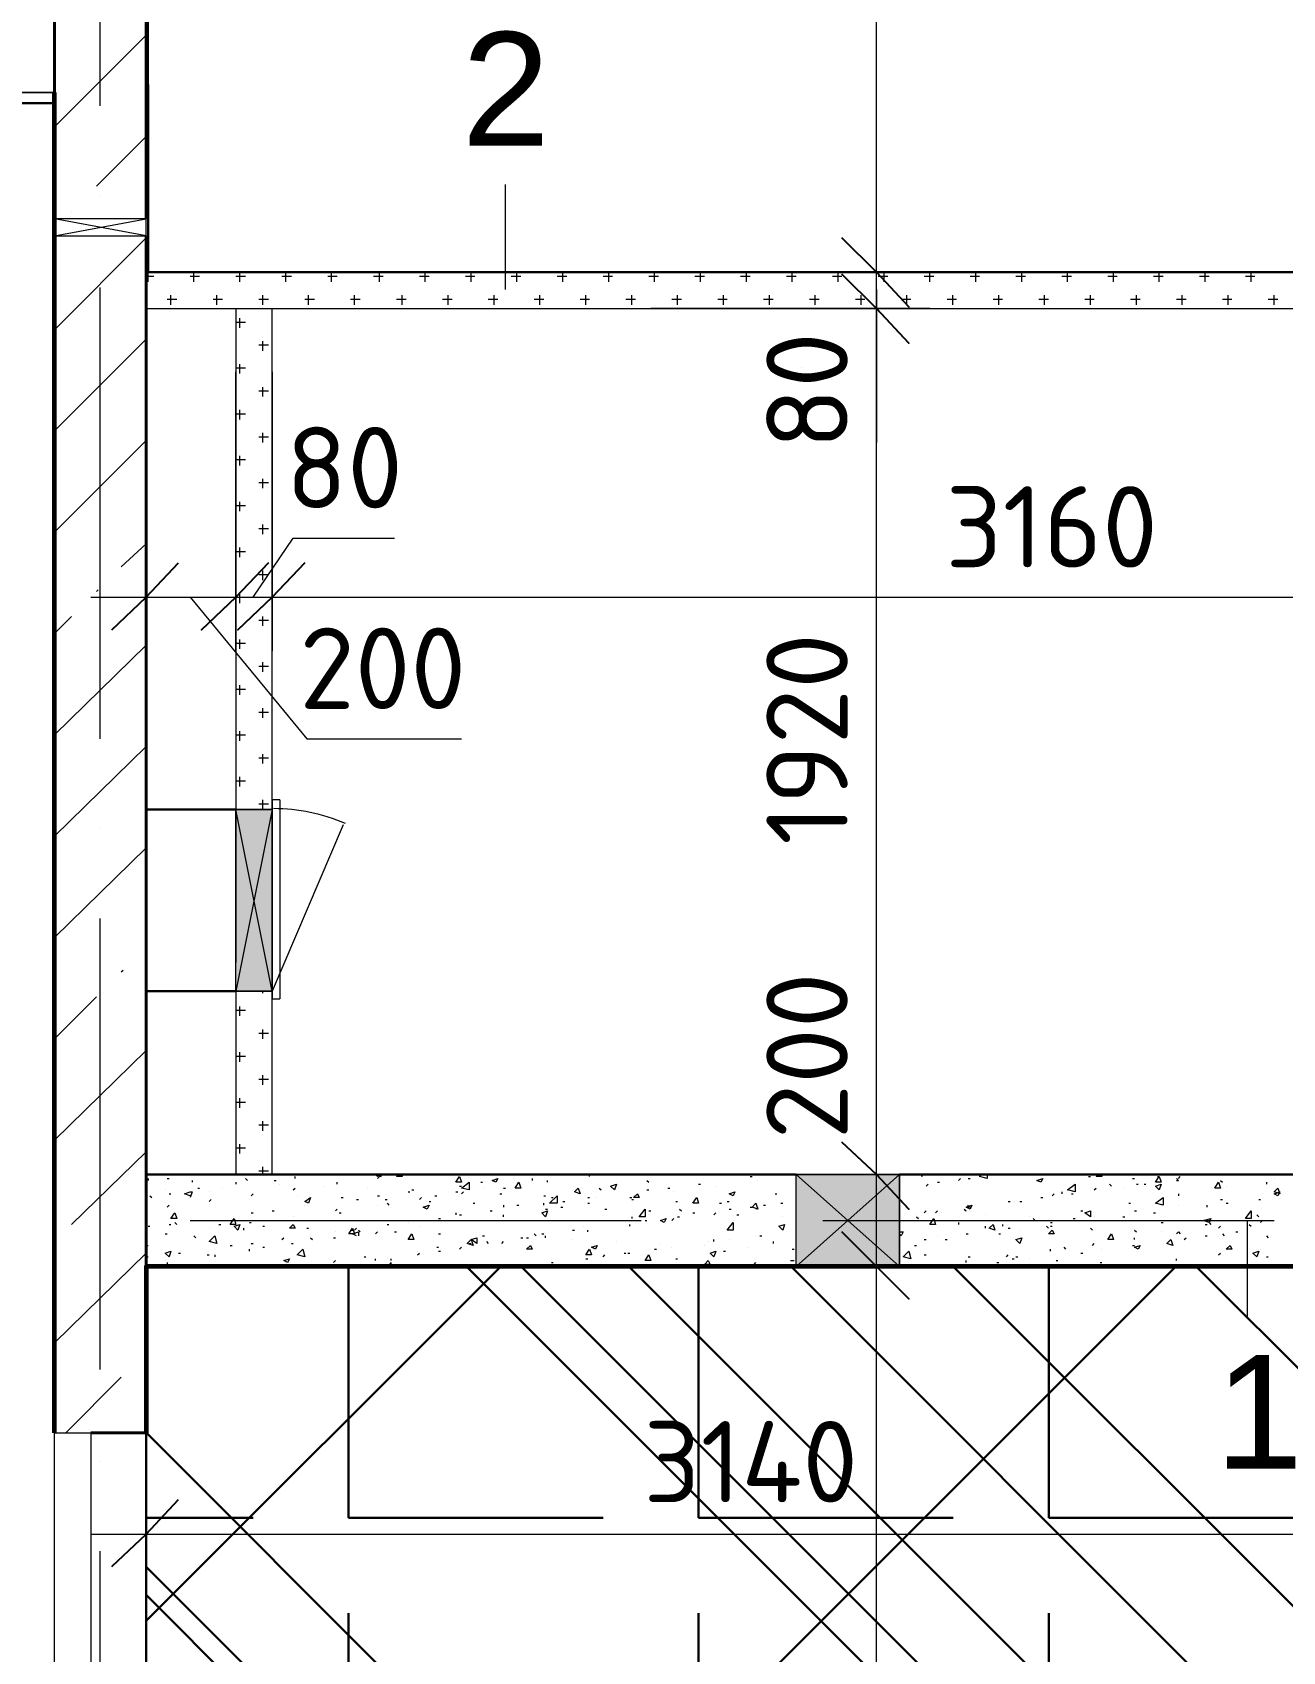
# Model space of a CAD drawing. Header units: millimetres. Extents: x -84737 to 172119, y -43083 to 59399.
# Drawn here: x 10155 to 12924, y 46224 to 49810 of the extents above; entities that cross this region are included whole.
import ezdxf

# ---------------------------------------------------------------- set-up
doc = ezdxf.new("R2010")
doc.units = ezdxf.units.MM
for name, color, linetype, lineweight in [('1) плита мон_дем', 160, 'Continuous', 30), ('11) Плинтус ПЛ-2', 70, 'Continuous', 30), ('17) Краска СТ-3.1 стена', 6, 'Continuous', 60), ('19) Краска ПТ-5 потолок', 161, 'Continuous', 30), ('20) Шпакл. баз. фин Стена', 40, 'Continuous', 60), ('22) Шпакл. баз. фин. Потолок', 102, 'Continuous', 30), ('3) Плинутс ПЛ-1', 6, 'Continuous', 30), ('9) Плитка КР-2 600х600', 110, 'Continuous', 30)]:
    doc.layers.add(name, color=color, linetype=linetype, lineweight=lineweight)
for name, color, linetype in [('PDF _Двери', 7, 'Continuous'), ('PDF _Лестницы', 7, 'Continuous'), ('PDF _Марки', 7, 'Continuous'), ('PDF _Обозначения', 7, 'Continuous'), ('PDF _Окна', 7, 'Continuous'), ('PDF _Оси', 7, 'Continuous'), ('PDF _Перекрытия', 7, 'Continuous'), ('PDF _Размеры-100', 7, 'Continuous'), ('PDF _Стены', 7, 'Continuous'), ('PDF _Текст', 7, 'Continuous'), ('PDF _Элементы узлов', 7, 'Continuous')]:
    doc.layers.add(name, color=color, linetype=linetype)
doc.styles.add('PDF GOSTCommon', font='arial.ttf')
doc.styles.add('PDF ISOCPEUR', font='isocpeur.ttf')

msp = doc.modelspace()

# ---------------------------------------------------------------- hatches: boundary and pattern name
at = {"layer": '1) плита мон_дем'}
h = msp.add_hatch(dxfattribs=at)
h.set_pattern_fill('ANSI35', color=256, scale=111)
h.paths.add_polyline_path([(8599.5, 49653.2), (10203.9, 49653.2), (10203.9, 52969.9), (8599.5, 52969.9)])
at = {"layer": '19) Краска ПТ-5 потолок'}
h = msp.add_hatch(dxfattribs=at)
h.set_pattern_fill('ANSI34', color=256, scale=80, angle=90)
h.paths.add_polyline_path([(22027.2, 47077.3), (10407.1, 47077.3), (10407.1, 45159.6), (12786.1, 45159.6), (12786.1, 44579.7), (22027.2, 44579.7)])
h.paths.add_polyline_path([(26785.3, 47077.3), (24503.6, 47077.3), (22027.2, 47077.3), (22027.2, 43580.7), (26785.3, 43580.7)])
h.paths.add_polyline_path([(34714, 47077.3), (26785.3, 47077.3), (26785.3, 44579.7), (34714, 44579.7)])
h.paths.add_polyline_path([(30256.5, 49778.1), (24503.6, 49778.1), (24503.6, 47077.3), (30256.5, 47077.3)])
h.paths.add_polyline_path([(44556.2, 47077.3), (39984.4, 47077.3), (34904.5, 47077.3), (34904.5, 44579.7), (44556.2, 44579.7)])
h.paths.add_polyline_path([(44556.2, 49096.5), (41457.5, 49096.5), (41457.5, 49778.1), (39984.4, 49778.1), (39984.4, 47077.3), (44556.2, 47077.3)])
at = {"layer": '22) Шпакл. баз. фин. Потолок'}
h = msp.add_hatch(dxfattribs=at)
h.set_pattern_fill('ANSI37', color=256, scale=333)
h.paths.add_polyline_path([(22027.2, 47077.3), (10407.1, 47077.3), (10407.1, 45159.6), (12786.1, 45159.6), (12786.1, 44579.7), (22027.2, 44579.7)])
h.paths.add_polyline_path([(26785.3, 47077.3), (24503.6, 47077.3), (22027.2, 47077.3), (22027.2, 43580.7), (26785.3, 43580.7)])
h.paths.add_polyline_path([(34714, 47077.3), (26785.3, 47077.3), (26785.3, 44579.7), (34714, 44579.7)])
h.paths.add_polyline_path([(30256.5, 49778.1), (24503.6, 49778.1), (24503.6, 47077.3), (30256.5, 47077.3)])
h.paths.add_polyline_path([(44556.2, 47077.3), (39984.4, 47077.3), (34904.5, 47077.3), (34904.5, 44579.7), (44556.2, 44579.7)])
h.paths.add_polyline_path([(44556.2, 49096.5), (41457.5, 49096.5), (41457.5, 49778.1), (39984.4, 49778.1), (39984.4, 47077.3), (44556.2, 47077.3)])
at = {"layer": '9) Плитка КР-2 600х600'}
h = msp.add_hatch(dxfattribs=at)
h.set_pattern_fill('ANGLE', color=256, scale=111)
h.set_pattern_definition([(0, (0, 0), (0, 775.335), [563.88, -211.455]), (90, (0, 0), (-775.335, 5e-14), [563.88, -211.455])])
h.paths.add_polyline_path([(22027.2, 47077.3), (10407.1, 47077.3), (10407.1, 45159.6), (12786.1, 45159.6), (12786.1, 44579.7), (22027.2, 44579.7)])
h.paths.add_polyline_path([(26785.3, 47077.3), (24503.6, 47077.3), (22027.2, 47077.3), (22027.2, 43580.7), (26785.3, 43580.7)])
h.paths.add_polyline_path([(34714, 47077.3), (26785.3, 47077.3), (26785.3, 44579.7), (34714, 44579.7)])
h.paths.add_polyline_path([(30256.5, 49778.1), (24503.6, 49778.1), (24503.6, 47077.3), (30256.5, 47077.3)])
h.paths.add_polyline_path([(44556.2, 47077.3), (39984.4, 47077.3), (34904.5, 47077.3), (34904.5, 44579.7), (44556.2, 44579.7)])
h.paths.add_polyline_path([(44556.2, 49096.5), (41457.5, 49096.5), (41457.5, 49778.1), (39984.4, 49778.1), (39984.4, 47077.3), (44556.2, 47077.3)])

# ---------------------------------------------------------------- linework, layer by layer
at = {"layer": '1) плита мон_дем'}
msp.add_lwpolyline([(8599.5, 49653.2), (10203.9, 49653.2), (10203.9, 52969.9), (8599.5, 52969.9)], close=True, dxfattribs=at)
at = {"layer": '11) Плинтус ПЛ-2'}
msp.add_lwpolyline([(13844.4, 49278.5), (10411.3, 49278.5), (10407.1, 54273.7), (10606, 54273.7), (10606, 54578.5)], dxfattribs=at)
at = {"layer": '17) Краска СТ-3.1 стена'}
for points in [[(10203.9, 46709), (10203.9, 49676.5)], [(14454, 47077.3), (10407.1, 47077.3), (10407.1, 46709)]]:
    msp.add_lwpolyline(points, dxfattribs=at)
at = {"layer": '20) Шпакл. баз. фин Стена'}
for points in [[(10203.9, 46709), (10203.9, 49676.5)], [(14454, 47077.3), (10407.1, 47077.3), (10407.1, 46709)]]:
    msp.add_lwpolyline(points, dxfattribs=at)
at = {"layer": '3) Плинутс ПЛ-1'}
for points in [[(10203.9, 46709), (10203.9, 49676.5)], [(14454, 47077.3), (10407.1, 47077.3), (10407.1, 46709)]]:
    msp.add_lwpolyline(points, dxfattribs=at)
at = {"layer": '9) Плитка КР-2 600х600'}
msp.add_lwpolyline([(10407.1, 45159.6), (10407.1, 47077.3), (22027.2, 47077.3), (22027.2, 44579.7), (12786.1, 44579.7)], dxfattribs=at)
at = {"layer": 'PDF _Двери', "lineweight": 18}
msp.add_lwpolyline([(10284.3, 46709), (10284.3, 45257), (10203.9, 45257), (10203.9, 46709)], close=True, dxfattribs=at)
at = {"layer": 'PDF _Лестницы', "lineweight": 9}
msp.add_lwpolyline([(10203.9, 49676.5), (8603.7, 49676.5)], close=True, dxfattribs=at)
at = {"layer": 'PDF _Марки', "lineweight": 9}
for points in [[(11202.9, 49240.4), (11202.9, 49473.3)], [(12845.4, 47178.9), (12845.4, 46967.2)]]:
    msp.add_lwpolyline(points, dxfattribs=at)
at = {"layer": 'PDF _Обозначения', "lineweight": 9}
msp.add_lwpolyline([(11859.1, 49066.9), (11859.1, 49066.9)], dxfattribs=at)
at = {"layer": 'PDF _Окна', "color": 8, "true_color": 0x808080, "transparency": 33554559}
for points in [[(10686.5, 47686.9), (10686.5, 48089), (10606, 47686.9)], [(10686.5, 48089), (10606, 47686.9), (10606, 48089)], [(11846.4, 47077.3), (12075, 47077.3), (11846.4, 47280.5)], [(12075, 47077.3), (11846.4, 47280.5), (12075, 47280.5)]]:
    msp.add_solid(points, dxfattribs=at)
at = {"layer": 'PDF _Оси', "lineweight": 9}
for points in [[(10305.5, 49646.8), (10305.5, 50645.9)], [(10305.5, 49447.9), (10305.5, 49447.9)], [(10305.5, 48245.6), (10305.5, 49244.7)], [(10305.5, 48046.7), (10305.5, 48046.7)], [(10305.5, 46848.7), (10305.5, 47847.7)], [(10305.5, 47178.9), (10305.5, 47178.9)], [(10504.4, 47178.9), (11503.5, 47178.9)], [(11706.7, 47178.9), (11706.7, 47178.9)], [(11905.6, 47178.9), (12904.7, 47178.9)], [(10305.5, 46645.5), (10305.5, 46645.5)], [(10305.5, 45447.5), (10305.5, 46446.5)]]:
    msp.add_lwpolyline(points, dxfattribs=at)
at = {"layer": 'PDF _Перекрытия', "lineweight": 30}
for points in [[(10407.1, 48089), (10606, 48089)], [(10606, 47686.9), (10407.1, 47686.9)]]:
    msp.add_lwpolyline(points, dxfattribs=at)
at = {"layer": 'PDF _Размеры-100', "lineweight": 9}
for points in [[(12024.2, 33958.6), (12024.2, 37480.6), (12024.2, 38928.4), (12024.2, 39178.2), (12024.2, 39377.1), (12024.2, 44380.7), (12024.2, 44579.7), (12024.2, 47077.3), (12024.2, 47280.5), (12024.2, 49198.1), (12024.2, 49278.5), (11524.6, 49278.5), (12142.7, 49278.5), (11524.6, 49278.5), (12024.2, 49278.5), (12024.2, 54697)], [(12024.2, 49240.4), (12024.2, 49126.1), (12024.2, 48901.8)], [(10284.3, 48558.9), (10606, 48558.9), (10686.5, 48558.9), (10686.5, 49058.4), (10686.5, 48440.4), (10686.5, 49058.4), (10686.5, 48558.9), (13967.2, 48558.9)], [(10407.1, 48440.4), (10407.1, 49058.4), (10407.1, 48558.9)], [(10644.1, 48558.9), (10733, 48690.1), (10957.4, 48690.1)], [(10504.4, 48558.9), (10762.7, 48245.6), (11105.6, 48245.6)], [(12024.2, 47178.9), (12024.2, 47373.6), (12024.2, 47716.5)], [(10284.3, 46484.6), (13543.9, 46484.6), (14043.4, 46484.6), (14454, 46484.6), (15554.6, 46484.6), (15956.8, 46484.6), (16456.3, 46484.6), (18344.3, 46484.6), (19296.8, 46484.6), (19906.4, 46484.6), (20854.6, 46484.6), (21184.8, 46484.6), (22086.4, 46484.6), (23136.3, 46484.6), (23136.3, 46988.4), (23136.3, 46366.1), (23136.3, 46988.4), (23136.3, 46484.6), (24427.4, 46484.6)], [(10407.1, 46366.1), (10407.1, 46988.4), (10407.1, 46484.6)]]:
    msp.add_lwpolyline(points, dxfattribs=at)
at = {"layer": 'PDF _Размеры-100', "lineweight": 25}
for points in [[(11948, 49354.7), (12024.2, 49278.5), (12096.1, 49202.3), (12024.2, 49278.5)], [(11948, 49274.3), (12024.2, 49198.1), (12096.1, 49121.9), (12024.2, 49198.1)], [(10678, 48635.1), (10606, 48558.9), (10529.8, 48486.9), (10606, 48558.9)], [(10758.4, 48635.1), (10686.5, 48558.9), (10610.3, 48486.9), (10686.5, 48558.9)], [(11948, 47352.4), (12024.2, 47280.5), (12096.1, 47204.3), (12024.2, 47280.5)], [(11948, 47153.5), (12024.2, 47077.3), (12096.1, 47005.3), (12024.2, 47077.3)]]:
    msp.add_lwpolyline(points, close=True, dxfattribs=at)
at = {"layer": 'PDF _Размеры-100', "lineweight": 9}
for points in [[(12024.2, 49198.1), (11524.6, 49198.1), (12142.7, 49198.1), (11524.6, 49198.1)], [(10606, 48558.9), (10606, 49058.4), (10606, 48440.4), (10606, 49058.4)], [(12024.2, 47280.5), (11524.6, 47280.5), (12142.7, 47280.5), (11524.6, 47280.5)], [(12024.2, 47077.3), (11524.6, 47077.3), (12142.7, 47077.3), (11524.6, 47077.3)]]:
    msp.add_lwpolyline(points, close=True, dxfattribs=at)
at = {"layer": 'PDF _Размеры-100', "lineweight": 25}
for points in [[(10330.9, 48486.9), (10407.1, 48558.9), (10479, 48635.1)], [(10330.9, 46412.7), (10407.1, 46484.6), (10479, 46560.8)]]:
    msp.add_lwpolyline(points, dxfattribs=at)
at = {"layer": 'PDF _Стены', "lineweight": 40}
for points in [[(10407.1, 49397.1), (10407.1, 54828.2), (6554.9, 54828.2), (6554.9, 49295.5), (6804.6, 49295.5), (6804.6, 54578.5), (10203.9, 54578.5), (10203.9, 52453.4)], [(10203.9, 52377.2), (10203.9, 49397.1)], [(10203.9, 49359), (10203.9, 46709)], [(10284.3, 46709), (10407.1, 46709), (10407.1, 49359)]]:
    msp.add_lwpolyline(points, dxfattribs=at)
at = {"layer": 'PDF _Стены', "lineweight": 9}
for points in [[(10203.9, 49600.3), (10407.1, 49803.5)], [(10297, 49469), (10407.1, 49579.1)], [(10242, 49414), (10242, 49414)], [(10203.9, 49151.5), (10407.1, 49354.7)], [(10407.1, 49270.1), (10424, 49270.1)], [(10411.3, 49257.4), (10411.3, 49278.5)], [(10504.4, 49270.1), (10525.6, 49270.1)], [(10512.9, 49257.4), (10512.9, 49278.5)], [(10606, 49270.1), (10627.2, 49270.1)], [(10614.5, 49257.4), (10614.5, 49278.5)], [(10707.6, 49270.1), (10728.8, 49270.1)], [(10716.1, 49257.4), (10716.1, 49278.5)], [(10809.2, 49270.1), (10830.4, 49270.1)], [(10817.7, 49257.4), (10817.7, 49278.5)], [(10910.8, 49270.1), (10932, 49270.1)], [(10923.5, 49257.4), (10923.5, 49278.5)], [(11012.4, 49270.1), (11033.6, 49270.1)], [(11025.1, 49257.4), (11025.1, 49278.5)], [(11114, 49270.1), (11135.2, 49270.1)], [(11126.7, 49257.4), (11126.7, 49278.5)], [(11215.6, 49270.1), (11236.8, 49270.1)], [(11228.3, 49257.4), (11228.3, 49278.5)], [(11317.2, 49270.1), (11338.4, 49270.1)], [(11329.9, 49257.4), (11329.9, 49278.5)], [(11418.8, 49270.1), (11440, 49270.1)], [(11431.5, 49257.4), (11431.5, 49278.5)], [(11520.4, 49270.1), (11541.6, 49270.1)], [(11533.1, 49257.4), (11533.1, 49278.5)], [(11622, 49270.1), (11643.2, 49270.1)], [(11634.7, 49257.4), (11634.7, 49278.5)], [(11723.6, 49270.1), (11744.8, 49270.1)], [(11736.3, 49257.4), (11736.3, 49278.5)], [(11825.2, 49270.1), (11846.4, 49270.1)], [(11837.9, 49257.4), (11837.9, 49278.5)], [(11926.8, 49270.1), (11948, 49270.1)], [(11939.5, 49257.4), (11939.5, 49278.5)], [(12028.4, 49270.1), (12049.6, 49270.1)], [(12041.1, 49257.4), (12041.1, 49278.5)], [(12130, 49270.1), (12151.2, 49270.1)], [(12142.7, 49257.4), (12142.7, 49278.5)], [(12231.6, 49270.1), (12252.7, 49270.1)], [(12244.3, 49257.4), (12244.3, 49278.5)], [(12333.2, 49270.1), (12354.3, 49270.1)], [(12345.9, 49257.4), (12345.9, 49278.5)], [(12434.8, 49270.1), (12455.9, 49270.1)], [(12447.5, 49257.4), (12447.5, 49278.5)], [(12536.4, 49270.1), (12557.5, 49270.1)], [(12549.1, 49257.4), (12549.1, 49278.5)], [(12638, 49270.1), (12659.1, 49270.1)], [(12650.7, 49257.4), (12650.7, 49278.5)], [(12739.6, 49270.1), (12760.7, 49270.1)], [(12752.3, 49257.4), (12752.3, 49278.5)], [(12841.2, 49270.1), (12862.3, 49270.1)], [(12853.9, 49257.4), (12853.9, 49278.5)], [(10453.6, 49219.3), (10474.8, 49219.3)], [(10462.1, 49206.6), (10462.1, 49227.7)], [(10555.2, 49219.3), (10576.4, 49219.3)], [(10563.7, 49206.6), (10563.7, 49227.7)], [(10656.8, 49219.3), (10678, 49219.3)], [(10665.3, 49206.6), (10665.3, 49227.7)], [(10758.4, 49219.3), (10779.6, 49219.3)], [(10766.9, 49206.6), (10766.9, 49227.7)], [(10860, 49219.3), (10881.2, 49219.3)], [(10868.5, 49206.6), (10868.5, 49227.7)], [(10961.6, 49219.3), (10982.8, 49219.3)], [(10974.3, 49206.6), (10974.3, 49227.7)], [(11063.2, 49219.3), (11084.4, 49219.3)], [(11075.9, 49206.6), (11075.9, 49227.7)], [(11164.8, 49219.3), (11186, 49219.3)], [(11177.5, 49206.6), (11177.5, 49227.7)], [(11266.4, 49219.3), (11287.6, 49219.3)], [(11279.1, 49206.6), (11279.1, 49227.7)], [(11368, 49219.3), (11389.2, 49219.3)], [(11380.7, 49206.6), (11380.7, 49227.7)], [(11469.6, 49219.3), (11490.8, 49219.3)], [(11482.3, 49206.6), (11482.3, 49227.7)], [(11571.2, 49219.3), (11592.4, 49219.3)], [(11583.9, 49206.6), (11583.9, 49227.7)], [(11672.8, 49219.3), (11694, 49219.3)], [(11685.5, 49206.6), (11685.5, 49227.7)], [(11774.4, 49219.3), (11795.6, 49219.3)], [(11787.1, 49206.6), (11787.1, 49227.7)], [(11876, 49219.3), (11897.2, 49219.3)], [(11888.7, 49206.6), (11888.7, 49227.7)], [(11977.6, 49219.3), (11998.8, 49219.3)], [(11990.3, 49206.6), (11990.3, 49227.7)], [(12079.2, 49219.3), (12100.4, 49219.3)], [(12091.9, 49206.6), (12091.9, 49227.7)], [(12180.8, 49219.3), (12201.9, 49219.3)], [(12193.5, 49206.6), (12193.5, 49227.7)], [(12282.4, 49219.3), (12303.5, 49219.3)], [(12295.1, 49206.6), (12295.1, 49227.7)], [(12384, 49219.3), (12405.1, 49219.3)], [(12396.7, 49206.6), (12396.7, 49227.7)], [(12485.6, 49219.3), (12506.7, 49219.3)], [(12498.3, 49206.6), (12498.3, 49227.7)], [(12587.2, 49219.3), (12608.3, 49219.3)], [(12599.9, 49206.6), (12599.9, 49227.7)], [(12688.8, 49219.3), (12709.9, 49219.3)], [(12701.5, 49206.6), (12701.5, 49227.7)], [(12790.4, 49219.3), (12811.5, 49219.3)], [(12803.1, 49206.6), (12803.1, 49227.7)], [(12892, 49219.3), (12913.1, 49219.3)], [(12904.7, 49206.6), (12904.7, 49227.7)], [(10606, 49168.5), (10627.2, 49168.5)], [(10614.5, 49155.8), (10614.5, 49176.9)], [(10203.9, 48927.2), (10407.1, 49130.4)], [(10665.3, 49105), (10665.3, 49126.1)], [(10656.8, 49117.7), (10678, 49117.7)], [(10606, 49066.9), (10627.2, 49066.9)], [(10614.5, 49054.2), (10614.5, 49075.3)], [(10656.8, 49016.1), (10678, 49016.1)], [(10665.3, 49003.4), (10665.3, 49024.5)], [(10606, 48965.3), (10627.2, 48965.3)], [(10614.5, 48952.6), (10614.5, 48973.7)], [(10656.8, 48914.5), (10678, 48914.5)], [(10665.3, 48901.8), (10665.3, 48923)], [(10203.9, 48702.8), (10407.1, 48906)], [(10614.5, 48851), (10614.5, 48872.2)], [(10606, 48863.7), (10627.2, 48863.7)], [(10656.8, 48812.9), (10678, 48812.9)], [(10665.3, 48800.2), (10665.3, 48821.4)], [(10614.5, 48749.4), (10614.5, 48770.6)], [(10606, 48762.1), (10627.2, 48762.1)], [(10656.8, 48711.3), (10678, 48711.3)], [(10665.3, 48698.6), (10665.3, 48719.8)], [(10352, 48626.6), (10407.1, 48677.4)], [(10606, 48660.5), (10627.2, 48660.5)], [(10614.5, 48647.8), (10614.5, 48669)], [(10656.8, 48609.7), (10678, 48609.7)], [(10665.3, 48597), (10665.3, 48618.2)], [(10297, 48571.6), (10301.2, 48575.8)], [(10606, 48558.9), (10627.2, 48558.9)], [(10614.5, 48546.2), (10614.5, 48567.4)], [(10203.9, 48478.5), (10242, 48516.6)], [(10665.3, 48495.4), (10665.3, 48516.6)], [(10656.8, 48508.1), (10678, 48508.1)], [(10203.9, 48254.1), (10407.1, 48453.1)], [(10606, 48457.3), (10627.2, 48457.3)], [(10614.5, 48444.6), (10614.5, 48465.8)], [(10656.8, 48406.5), (10678, 48406.5)], [(10665.3, 48393.8), (10665.3, 48415)], [(10606, 48355.7), (10627.2, 48355.7)], [(10614.5, 48343), (10614.5, 48364.2)], [(10656.8, 48304.9), (10678, 48304.9)], [(10665.3, 48292.2), (10665.3, 48313.4)], [(10614.5, 48241.4), (10614.5, 48262.6)], [(10203.9, 48029.7), (10407.1, 48228.7)], [(10606, 48254.1), (10627.2, 48254.1)], [(10656.8, 48203.3), (10678, 48203.3)], [(10665.3, 48190.6), (10665.3, 48211.8)], [(10614.5, 48139.8), (10614.5, 48161)], [(10606, 48152.5), (10627.2, 48152.5)], [(10656.8, 48101.7), (10678, 48101.7)], [(10665.3, 48089), (10665.3, 48110.2)], [(10203.9, 47805.4), (10407.1, 48004.3)], [(10352, 47729.2), (10356.3, 47733.4)], [(10203.9, 47581), (10297, 47674.2)], [(10614.5, 47631.8), (10614.5, 47653)], [(10665.3, 47682.6), (10665.3, 47686.9)], [(10606, 47644.5), (10627.2, 47644.5)], [(10656.8, 47593.7), (10678, 47593.7)], [(10665.3, 47581), (10665.3, 47602.2)], [(10203.9, 47356.7), (10407.1, 47555.6)], [(10614.5, 47530.2), (10614.5, 47551.4)], [(10606, 47542.9), (10627.2, 47542.9)], [(10656.8, 47492.1), (10678, 47492.1)], [(10665.3, 47479.4), (10665.3, 47500.6)], [(10606, 47441.3), (10627.2, 47441.3)], [(10614.5, 47428.6), (10614.5, 47449.8)], [(10656.8, 47390.5), (10678, 47390.5)], [(10665.3, 47377.8), (10665.3, 47399)], [(10242, 47170.4), (10407.1, 47331.3)], [(10606, 47339.7), (10627.2, 47339.7)], [(10614.5, 47327), (10614.5, 47348.2)], [(10665.3, 47280.5), (10665.3, 47297.4)], [(10411.3, 47272), (10411.3, 47267.8)], [(10453.6, 47272), (10457.9, 47272)], [(10508.7, 47267.8), (10508.7, 47263.5)], [(10606, 47263.5), (10606, 47259.3)], [(10627.2, 47272), (10631.4, 47267.8)], [(10656.8, 47288.9), (10678, 47288.9)], [(10690.7, 47267.8), (10694.9, 47267.8)], [(10703.4, 47259.3), (10703.4, 47259.3)], [(10737.3, 47272), (10737.3, 47276.2)], [(10830.4, 47259.3), (10830.4, 47263.5)], [(10919.3, 47280.5), (10919.3, 47276.2), (10915.1, 47280.5), (10927.8, 47276.2), (10927.8, 47280.5)], [(10919.3, 47272), (10923.5, 47276.2)], [(10974.3, 47280.5), (10974.3, 47276.2), (10961.6, 47276.2), (10965.9, 47280.5)], [(11147.9, 47263.5), (11152.1, 47263.5)], [(11219.8, 47272), (11219.8, 47272)], [(11262.2, 47272), (11262.2, 47267.8)], [(11296, 47263.5), (11296, 47267.8)], [(11389.2, 47276.2), (11389.2, 47280.5)], [(11516.2, 47267.8), (11520.4, 47263.5)], [(11630.5, 47259.3), (11634.7, 47259.3)], [(11744.8, 47276.2), (11749, 47276.2)], [(11761.7, 47267.8), (11761.7, 47267.8)], [(12121.5, 47280.5), (12125.8, 47276.2), (12125.8, 47280.5)], [(12134.2, 47255.1), (12138.5, 47259.3)], [(12159.6, 47263.5), (12163.8, 47263.5)], [(12206.2, 47267.8), (12210.4, 47272)], [(12227.3, 47272), (12231.6, 47272)], [(12269.7, 47280.5), (12269.7, 47272), (12252.7, 47276.2), (12257, 47280.5)], [(12494, 47276.2), (12498.3, 47276.2)], [(12523.7, 47280.5), (12523.7, 47276.2), (12511, 47276.2), (12515.2, 47280.5)], [(12540.6, 47259.3), (12544.8, 47255.1)], [(12591.4, 47272), (12595.6, 47272)], [(12599.9, 47259.3), (12604.1, 47259.3)], [(12616.8, 47259.3), (12621, 47259.3)], [(12646.4, 47276.2), (12650.7, 47276.2)], [(12688.8, 47267.8), (12693, 47267.8), (12688.8, 47272)], [(12693, 47272), (12697.2, 47276.2)], [(12786.1, 47267.8), (12790.4, 47263.5)], [(12887.7, 47263.5), (12887.7, 47259.3)], [(12904.7, 47272), (12904.7, 47272)], [(10415.5, 47233.9), (10419.8, 47229.7)], [(10449.4, 47246.6), (10449.4, 47246.6)], [(10457.9, 47238.1), (10462.1, 47238.1)], [(10504.4, 47233.9), (10491.7, 47238.1), (10504.4, 47242.4), (10508.7, 47242.4), (10504.4, 47229.7)], [(10521.4, 47250.8), (10525.6, 47250.8)], [(10546.8, 47242.4), (10546.8, 47242.4)], [(10546.8, 47221.2), (10551, 47225.4)], [(10576.4, 47250.8), (10576.4, 47250.8)], [(10639.9, 47233.9), (10644.1, 47238.1)], [(10644.1, 47238.1), (10644.1, 47238.1)], [(10733, 47246.6), (10737.3, 47250.8)], [(10741.5, 47233.9), (10741.5, 47233.9)], [(10800.8, 47255.1), (10800.8, 47255.1)], [(10838.9, 47229.7), (10843.1, 47229.7)], [(10872.7, 47225.4), (10877, 47225.4)], [(10898.1, 47250.8), (10898.1, 47250.8)], [(10919.3, 47233.9), (10923.5, 47233.9)], [(10936.2, 47225.4), (10940.5, 47225.4)], [(10987, 47242.4), (10991.3, 47242.4)], [(10995.5, 47246.6), (10999.7, 47246.6)], [(11012.4, 47225.4), (11016.7, 47229.7)], [(11033.6, 47221.2), (11037.8, 47221.2)], [(11046.3, 47233.9), (11050.5, 47233.9)], [(11092.9, 47242.4), (11097.1, 47242.4)], [(11101.3, 47255.1), (11105.6, 47255.1)], [(11105.6, 47238.1), (11109.8, 47242.4)], [(11156.4, 47250.8), (11156.4, 47250.8)], [(11190.2, 47238.1), (11194.4, 47238.1)], [(11198.7, 47250.8), (11202.9, 47250.8)], [(11287.6, 47233.9), (11291.8, 47233.9)], [(11304.5, 47229.7), (11308.7, 47229.7)], [(11329.9, 47221.2), (11334.1, 47221.2)], [(11384.9, 47229.7), (11389.2, 47229.7)], [(11401.9, 47229.7), (11401.9, 47229.7)], [(11410.3, 47250.8), (11414.6, 47246.6)], [(11478.1, 47229.7), (11482.3, 47229.7)], [(11482.3, 47225.4), (11486.5, 47225.4)], [(11516.2, 47246.6), (11520.4, 47246.6)], [(11562.7, 47250.8), (11567, 47250.8)], [(11575.4, 47242.4), (11575.4, 47242.4)], [(11579.7, 47221.2), (11583.9, 47221.2)], [(11668.6, 47255.1), (11668.6, 47255.1)], [(11694, 47221.2), (11698.2, 47221.2)], [(11799.8, 47238.1), (11804, 47238.1)], [(12316.2, 47221.2), (12320.5, 47221.2)], [(12328.9, 47221.2), (12328.9, 47221.2)], [(12341.6, 47221.2), (12345.9, 47221.2)], [(12388.2, 47229.7), (12392.4, 47229.7)], [(12413.6, 47233.9), (12417.8, 47238.1)], [(12434.8, 47242.4), (12434.8, 47238.1)], [(12455.9, 47238.1), (12460.2, 47238.1)], [(12506.7, 47246.6), (12511, 47250.8)], [(12574.5, 47250.8), (12574.5, 47250.8)], [(12693, 47238.1), (12693, 47233.9)], [(12786.1, 47225.4), (12790.4, 47225.4)], [(12798.8, 47255.1), (12798.8, 47255.1)], [(12870.8, 47225.4), (12875, 47225.4)], [(12879.3, 47238.1), (12879.3, 47238.1)], [(10453.6, 47208.5), (10457.9, 47212.7)], [(10639.9, 47195.8), (10644.1, 47195.8)], [(10686.5, 47200), (10690.7, 47200)], [(10733, 47187.3), (10733, 47187.3)], [(10758.4, 47212.7), (10758.4, 47212.7)], [(10826.2, 47200), (10830.4, 47204.3)], [(10834.6, 47195.8), (10838.9, 47195.8)], [(10919.3, 47212.7), (10919.3, 47212.7)], [(10940.5, 47217), (10944.7, 47212.7)], [(11092.9, 47195.8), (11092.9, 47191.6)], [(11101.3, 47191.6), (11105.6, 47191.6)], [(11131, 47217), (11135.2, 47217)], [(11169.1, 47200), (11173.3, 47200)], [(11198.7, 47212.7), (11198.7, 47208.5)], [(11198.7, 47187.3), (11198.7, 47191.6)], [(11228.3, 47212.7), (11232.5, 47212.7)], [(11287.6, 47212.7), (11287.6, 47217)], [(11291.8, 47204.3), (11296, 47204.3)], [(11325.7, 47208.5), (11329.9, 47208.5)], [(11384.9, 47217), (11389.2, 47217)], [(11423, 47204.3), (11427.3, 47204.3)], [(11482.3, 47187.3), (11482.3, 47183.1)], [(11520.4, 47200), (11524.6, 47200)], [(11583.9, 47187.3), (11588.1, 47187.3)], [(11588.1, 47204.3), (11592.4, 47200)], [(11617.8, 47195.8), (11622, 47195.8)], [(11664.3, 47191.6), (11668.6, 47195.8)], [(11677, 47217), (11681.3, 47217)], [(11698.2, 47204.3), (11702.4, 47204.3)], [(11715.1, 47191.6), (11719.4, 47191.6)], [(11744.8, 47208.5), (11749, 47208.5)], [(11757.5, 47204.3), (11761.7, 47208.5)], [(11774.4, 47212.7), (11778.6, 47212.7)], [(11812.5, 47217), (11816.7, 47217)], [(11816.7, 47187.3), (11816.7, 47187.3)], [(12113.1, 47191.6), (12113.1, 47191.6)], [(12113.1, 47187.3), (12117.3, 47183.1)], [(12130, 47195.8), (12134.2, 47200)], [(12155.4, 47195.8), (12159.6, 47200)], [(12168.1, 47195.8), (12168.1, 47195.8)], [(12218.9, 47204.3), (12223.1, 47200)], [(12231.6, 47208.5), (12227.3, 47208.5), (12227.3, 47212.7)], [(12265.4, 47191.6), (12265.4, 47191.6)], [(12362.8, 47187.3), (12362.8, 47187.3)], [(12477.1, 47200), (12481.3, 47200)], [(12506.7, 47187.3), (12506.7, 47187.3)], [(12570.2, 47187.3), (12574.5, 47187.3)], [(12582.9, 47217), (12587.2, 47217)], [(12595.6, 47200), (12599.9, 47200)], [(12638, 47195.8), (12642.2, 47195.8)], [(12693, 47212.7), (12693, 47212.7)], [(12756.5, 47208.5), (12756.5, 47212.7)], [(12798.8, 47217), (12803.1, 47217)], [(12866.6, 47191.6), (12870.8, 47187.3)], [(10411.3, 47166.2), (10415.5, 47166.2)], [(10457.9, 47170.4), (10462.1, 47170.4)], [(10470.6, 47174.6), (10474.8, 47170.4)], [(10525.6, 47178.9), (10529.8, 47178.9)], [(10546.8, 47161.9), (10546.8, 47161.9)], [(10567.9, 47170.4), (10572.2, 47170.4)], [(10623, 47161.9), (10623, 47157.7)], [(10635.7, 47174.6), (10639.9, 47174.6)], [(10665.3, 47166.2), (10669.5, 47166.2)], [(10728.8, 47178.9), (10728.8, 47178.9)], [(10762.7, 47161.9), (10766.9, 47161.9)], [(10826.2, 47153.5), (10826.2, 47153.5)], [(10860, 47157.7), (10864.3, 47157.7)], [(10872.7, 47145), (10864.3, 47149.2), (10877, 47153.5), (10877, 47145)], [(10868.5, 47157.7), (10872.7, 47161.9)], [(10877, 47157.7), (10881.2, 47153.5)], [(10915.1, 47149.2), (10919.3, 47153.5)], [(10940.5, 47170.4), (10944.7, 47170.4)], [(10957.4, 47153.5), (10961.6, 47153.5)], [(10987, 47174.6), (10987, 47174.6)], [(11012.4, 47166.2), (11012.4, 47166.2)], [(11054.8, 47183.1), (11059, 47183.1)], [(11105.6, 47178.9), (11109.8, 47178.9)], [(11351.1, 47157.7), (11355.3, 47157.7)], [(11376.5, 47166.2), (11376.5, 47166.2)], [(11384.9, 47153.5), (11384.9, 47157.7)], [(11469.6, 47174.6), (11469.6, 47174.6)], [(11478.1, 47166.2), (11478.1, 47170.4)], [(11511.9, 47178.9), (11516.2, 47178.9)], [(11571.2, 47178.9), (11575.4, 47183.1)], [(12075, 47153.5), (12083.4, 47153.5), (12079.2, 47145), (12075, 47149.2)], [(12108.8, 47174.6), (12108.8, 47174.6)], [(12206.2, 47174.6), (12206.2, 47170.4)], [(12265.4, 47166.2), (12265.4, 47161.9)], [(12303.5, 47170.4), (12303.5, 47166.2)], [(12316.2, 47161.9), (12320.5, 47161.9)], [(12341.6, 47157.7), (12341.6, 47157.7)], [(12371.3, 47183.1), (12375.5, 47178.9)], [(12400.9, 47166.2), (12405.1, 47161.9)], [(12409.4, 47174.6), (12413.6, 47174.6)], [(12409.4, 47166.2), (12413.6, 47166.2)], [(12460.2, 47183.1), (12464.4, 47183.1)], [(12498.3, 47161.9), (12502.5, 47157.7)], [(12523.7, 47178.9), (12527.9, 47178.9)], [(12557.5, 47178.9), (12561.8, 47178.9)], [(12595.6, 47157.7), (12599.9, 47153.5)], [(12654.9, 47174.6), (12659.1, 47174.6)], [(12654.9, 47153.5), (12654.9, 47153.5)], [(12688.8, 47149.2), (12693, 47153.5), (12697.2, 47149.2)], [(12752.3, 47170.4), (12756.5, 47170.4)], [(12760.7, 47174.6), (12765, 47170.4)], [(12781.9, 47161.9), (12786.1, 47166.2)], [(12820, 47153.5), (12824.2, 47153.5)], [(12849.6, 47170.4), (12853.9, 47166.2)], [(12875, 47174.6), (12879.3, 47178.9)], [(10407.1, 47123.8), (10411.3, 47123.8)], [(10449.4, 47149.2), (10453.6, 47149.2)], [(10512.9, 47145), (10517.1, 47140.8)], [(10593.3, 47123.8), (10597.6, 47123.8)], [(10635.7, 47111.1), (10635.7, 47115.4)], [(10639.9, 47128.1), (10644.1, 47128.1)], [(10665.3, 47119.6), (10669.5, 47119.6)], [(10707.6, 47136.5), (10711.9, 47140.8)], [(10728.8, 47128.1), (10733, 47128.1)], [(10771.1, 47140.8), (10775.4, 47136.5)], [(10821.9, 47140.8), (10826.2, 47140.8)], [(11050.5, 47119.6), (11054.8, 47119.6)], [(11054.8, 47149.2), (11059, 47149.2)], [(11101.3, 47115.4), (11105.6, 47119.6)], [(11122.5, 47128.1), (11126.7, 47128.1)], [(11152.1, 47145), (11156.4, 47145)], [(11160.6, 47132.3), (11164.8, 47128.1)], [(11194.4, 47128.1), (11198.7, 47132.3)], [(11236.8, 47140.8), (11241, 47140.8)], [(11249.5, 47140.8), (11253.7, 47140.8)], [(11266.4, 47149.2), (11270.6, 47145)], [(11283.3, 47149.2), (11287.6, 47149.2)], [(11291.8, 47140.8), (11291.8, 47145)], [(11351.1, 47136.5), (11351.1, 47136.5)], [(11448.4, 47132.3), (11448.4, 47132.3)], [(11533.1, 47115.4), (11537.3, 47115.4)], [(11545.8, 47128.1), (11545.8, 47128.1)], [(11571.2, 47119.6), (11571.2, 47119.6)], [(11643.2, 47123.8), (11643.2, 47123.8)], [(11651.6, 47132.3), (11651.6, 47132.3)], [(11664.3, 47132.3), (11664.3, 47136.5)], [(11698.2, 47136.5), (11698.2, 47136.5)], [(11740.5, 47119.6), (11740.5, 47119.6)], [(11757.5, 47145), (11757.5, 47145)], [(11765.9, 47145), (11770.2, 47145)], [(11795.6, 47132.3), (11795.6, 47128.1)], [(11837.9, 47115.4), (11842.1, 47115.4)], [(12108.8, 47123.8), (12113.1, 47123.8)], [(12130, 47136.5), (12134.2, 47136.5)], [(12159.6, 47145), (12159.6, 47145)], [(12176.5, 47136.5), (12180.8, 47136.5)], [(12223.1, 47149.2), (12227.3, 47149.2)], [(12295.1, 47149.2), (12299.3, 47149.2)], [(12409.4, 47111.1), (12409.4, 47115.4)], [(12439, 47119.6), (12443.2, 47115.4)], [(12502.5, 47123.8), (12506.7, 47128.1)], [(12523.7, 47115.4), (12523.7, 47115.4)], [(12549.1, 47136.5), (12549.1, 47136.5)], [(12591.4, 47123.8), (12595.6, 47123.8)], [(12595.6, 47136.5), (12595.6, 47140.8)], [(12705.7, 47136.5), (12709.9, 47140.8)], [(12752.3, 47145), (12756.5, 47145)], [(12790.4, 47149.2), (12794.6, 47145)], [(12875, 47115.4), (12875, 47115.4)], [(12887.7, 47145), (12892, 47140.8)], [(10203.9, 46908), (10407.1, 47106.9)], [(10407.1, 47098.4), (10411.3, 47098.4)], [(10436.7, 47081.5), (10436.7, 47077.3)], [(10449.4, 47090), (10449.4, 47090)], [(10453.6, 47085.7), (10453.6, 47081.5)], [(10479, 47106.9), (10483.3, 47106.9)], [(10542.5, 47102.7), (10546.8, 47102.7)], [(10559.5, 47102.7), (10559.5, 47098.4)], [(10775.4, 47081.5), (10779.6, 47081.5)], [(10821.9, 47085.7), (10826.2, 47090)], [(10821.9, 47077.3), (10826.2, 47081.5)], [(10889.7, 47098.4), (10893.9, 47098.4)], [(10915.1, 47090), (10915.1, 47094.2)], [(10944.7, 47077.3), (10948.9, 47085.7), (10948.9, 47077.3)], [(10948.9, 47094.2), (10948.9, 47090)], [(10982.8, 47077.3), (10987, 47081.5), (10987, 47077.3)], [(11008.2, 47111.1), (11008.2, 47111.1)], [(11008.2, 47102.7), (11012.4, 47106.9)], [(11054.8, 47111.1), (11059, 47111.1)], [(11287.6, 47081.5), (11291.8, 47081.5)], [(11304.5, 47085.7), (11308.7, 47085.7)], [(11380.7, 47094.2), (11384.9, 47094.2)], [(11418.8, 47098.4), (11423, 47102.7)], [(11465.4, 47106.9), (11469.6, 47106.9)], [(11473.8, 47106.9), (11478.1, 47106.9)], [(11579.7, 47094.2), (11583.9, 47094.2)], [(11685.5, 47111.1), (11689.7, 47111.1)], [(11753.2, 47081.5), (11757.5, 47085.7)], [(11833.7, 47090), (11837.9, 47090), (11842.1, 47090)], [(12130, 47102.7), (12134.2, 47102.7)], [(12185, 47077.3), (12193.5, 47081.5), (12193.5, 47077.3)], [(12223.1, 47085.7), (12223.1, 47090)], [(12227.3, 47098.4), (12231.6, 47098.4)], [(12227.3, 47081.5), (12231.6, 47081.5)], [(12286.6, 47077.3), (12290.8, 47081.5), (12290.8, 47077.3)], [(12290.8, 47085.7), (12295.1, 47085.7)], [(12312, 47098.4), (12316.2, 47102.7)], [(12324.7, 47094.2), (12328.9, 47094.2)], [(12333.2, 47098.4), (12337.4, 47098.4)], [(12362.8, 47094.2), (12362.8, 47094.2)], [(12422.1, 47090), (12426.3, 47090)], [(12477.1, 47106.9), (12481.3, 47106.9)], [(12519.4, 47085.7), (12523.7, 47085.7)], [(12616.8, 47081.5), (12621, 47081.5)], [(12688.8, 47090), (12688.8, 47094.2)], [(12714.2, 47081.5), (12718.4, 47077.3)], [(12773.4, 47081.5), (12777.7, 47081.5)], [(12781.9, 47102.7), (12786.1, 47106.9)], [(12858.1, 47081.5), (12862.3, 47081.5)], [(12887.7, 47098.4), (12892, 47098.4)], [(10229.3, 46709), (10352, 46831.8)]]:
    msp.add_lwpolyline(points, dxfattribs=at)
at = {"layer": 'PDF _Стены', "lineweight": 18}
for points in [[(13844.4, 49278.5), (10407.1, 49278.5)], [(10407.1, 49198.1), (13844.4, 49198.1)], [(10606, 49198.1), (10606, 48089)], [(10686.5, 48089), (10686.5, 49198.1)], [(10606, 47686.9), (10606, 47280.5)], [(10686.5, 47280.5), (10686.5, 47686.9)]]:
    msp.add_lwpolyline(points, dxfattribs=at)
at = {"layer": 'PDF _Стены', "lineweight": 30}
for points in [[(11846.4, 47280.5), (10407.1, 47280.5)], [(12075, 47077.3), (13543.9, 47077.3), (13543.9, 47280.5), (12075, 47280.5)], [(10407.1, 47077.3), (11846.4, 47077.3)]]:
    msp.add_lwpolyline(points, dxfattribs=at)
at = {"layer": 'PDF _Стены', "lineweight": 9}
for points in [[(11101.3, 47276.2), (11105.6, 47263.5), (11092.9, 47263.5)], [(11122.5, 47246.6), (11105.6, 47250.8), (11122.5, 47263.5)], [(11186, 47272), (11181.8, 47263.5), (11173.3, 47267.8)], [(11232.5, 47263.5), (11236.8, 47250.8), (11224.1, 47250.8)], [(11448.4, 47259.3), (11444.2, 47246.6), (11435.7, 47255.1)], [(12392.4, 47272), (12388.2, 47263.5), (12379.7, 47267.8)], [(12464.4, 47242.4), (12447.5, 47246.6), (12464.4, 47259.3)], [(12650.7, 47276.2), (12654.9, 47263.5), (12642.2, 47263.5)], [(12654.9, 47259.3), (12650.7, 47246.6), (12642.2, 47255.1)], [(12781.9, 47263.5), (12786.1, 47250.8), (12773.4, 47250.8)], [(10771.1, 47229.7), (10766.9, 47217), (10758.4, 47221.2)], [(11317.2, 47217), (11300.3, 47217), (11317.2, 47233.9)], [(11363.8, 47250.8), (11368, 47238.1), (11355.3, 47242.4)], [(11495, 47238.1), (11499.2, 47229.7), (11486.5, 47229.7)], [(11626.2, 47229.7), (11630.5, 47217), (11617.8, 47217)], [(11710.9, 47242.4), (11706.7, 47233.9), (11698.2, 47238.1)], [(12659.1, 47212.7), (12642.2, 47217), (12659.1, 47229.7)], [(12913.1, 47250.8), (12917.4, 47238.1), (12904.7, 47242.4)], [(12917.4, 47242.4), (12913.1, 47233.9), (12904.7, 47238.1)], [(10470.6, 47195.8), (10474.8, 47183.1), (10462.1, 47183.1)], [(11033.6, 47212.7), (11029.4, 47204.3), (11020.9, 47208.5)], [(11296, 47200), (11291.8, 47187.3), (11283.3, 47195.8)], [(11511.9, 47187.3), (11499.2, 47187.3), (11511.9, 47204.3)], [(11757.5, 47217), (11761.7, 47204.3), (11749, 47208.5)], [(12235.8, 47212.7), (12231.6, 47204.3), (12223.1, 47208.5)], [(12498.3, 47200), (12498.3, 47187.3), (12485.6, 47195.8)], [(12853.9, 47183.1), (12841.2, 47183.1), (12853.9, 47200)], [(10601.8, 47183.1), (10606, 47170.4), (10593.3, 47170.4)], [(10614.5, 47170.4), (10610.3, 47157.7), (10601.8, 47166.2)], [(10733, 47170.4), (10737.3, 47161.9), (10724.6, 47161.9)], [(10864.3, 47161.9), (10868.5, 47149.2), (10855.8, 47149.2)], [(11558.5, 47183.1), (11554.3, 47174.6), (11545.8, 47178.9)], [(11706.7, 47157.7), (11694, 47157.7), (11706.7, 47174.6)], [(11821, 47170.4), (11816.7, 47157.7), (11808.3, 47166.2)], [(12151.2, 47183.1), (12155.4, 47170.4), (12142.7, 47170.4)], [(12282.4, 47170.4), (12286.6, 47157.7), (12273.9, 47161.9)], [(12413.6, 47157.7), (12417.8, 47149.2), (12405.1, 47149.2)], [(12765, 47183.1), (12760.7, 47174.6), (12748, 47178.9)], [(10563.7, 47128.1), (10546.8, 47132.3), (10559.5, 47145)], [(10758.4, 47098.4), (10741.5, 47102.7), (10754.2, 47115.4)], [(10995.5, 47149.2), (10999.7, 47136.5), (10987, 47136.5)], [(11126.7, 47136.5), (11131, 47123.8), (11118.3, 47128.1)], [(11139.4, 47140.8), (11139.4, 47128.1), (11126.7, 47136.5)], [(11257.9, 47123.8), (11262.2, 47115.4), (11249.5, 47115.4)], [(11389.2, 47115.4), (11393.4, 47102.7), (11380.7, 47102.7)], [(11406.1, 47123.8), (11401.9, 47115.4), (11393.4, 47119.6)], [(12345.9, 47140.8), (12341.6, 47128.1), (12333.2, 47136.5)], [(12544.8, 47149.2), (12549.1, 47136.5), (12536.4, 47136.5)], [(12608.3, 47123.8), (12604.1, 47115.4), (12595.6, 47119.6)], [(12676.1, 47136.5), (12680.3, 47123.8), (12667.6, 47128.1)], [(12807.3, 47123.8), (12811.5, 47115.4), (12798.8, 47115.4)], [(10462.1, 47111.1), (10457.9, 47098.4), (10449.4, 47106.9)], [(10724.6, 47094.2), (10720.3, 47085.7), (10711.9, 47090)], [(11520.4, 47102.7), (11524.6, 47090), (11511.9, 47090)], [(11651.6, 47090), (11655.9, 47081.5), (11643.2, 47081.5)], [(11668.6, 47111.1), (11664.3, 47098.4), (11655.9, 47106.9)], [(11782.9, 47081.5), (11782.9, 47077.3)], [(12100.4, 47094.2), (12083.4, 47098.4), (12096.1, 47111.1)], [(12870.8, 47111.1), (12866.6, 47098.4), (12858.1, 47106.9)]]:
    msp.add_lwpolyline(points, close=True, dxfattribs=at)
at = {"layer": 'PDF _Элементы узлов', "lineweight": 18}
for points in [[(10203.9, 49359), (10407.1, 49359), (10407.1, 49397.1), (10203.9, 49397.1)], [(10686.5, 48089), (10686.5, 47686.9), (10606, 47686.9), (10606, 48089)]]:
    msp.add_lwpolyline(points, close=True, dxfattribs=at)
at = {"layer": 'PDF _Элементы узлов', "lineweight": 9}
for points in [[(10203.9, 49359), (10407.1, 49397.1)], [(10407.1, 49359), (10203.9, 49397.1)], [(10703.4, 48110.2), (10686.5, 48110.2), (10686.5, 48089)], [(10843.1, 48055.1), (10686.5, 47686.9), (10686.5, 47669.9), (10703.4, 47669.9)]]:
    msp.add_lwpolyline(points, dxfattribs=at)
at = {"layer": 'PDF _Элементы узлов', "lineweight": 18}
for points in [[(10686.5, 48089), (10606, 47686.9), (10686.5, 47686.9), (10606, 48089)], [(10686.5, 47686.9), (10686.5, 48089), (10606, 48089), (10606, 47750.4)], [(10703.4, 48110.2), (10703.4, 47669.9)]]:
    msp.add_lwpolyline(points, dxfattribs=at)
at = {"layer": 'PDF _Элементы узлов', "lineweight": 9}
msp.add_lwpolyline([(12075, 47280.5), (12075, 47077.3), (11846.4, 47077.3), (11846.4, 47280.5), (12075, 47077.3), (12075, 47280.5), (11846.4, 47077.3), (11846.4, 47280.5)], close=True, dxfattribs=at)
msp.add_arc((10689, 47690.9), 400, 66.5002, 90, dxfattribs=at)

# ---------------------------------------------------------------- texts
at = {"layer": 'PDF _Текст', "attachment_point": 4}
for s, insert, char_height, style in [('2', (11106, 49684.6), 251.6, 'PDF GOSTCommon'), ('80', (10716.5, 48846.1), 180, 'PDF ISOCPEUR'), ('3160', (12177, 48714.9), 180, 'PDF ISOCPEUR'), ('200', (10746.2, 48401.6), 180, 'PDF ISOCPEUR'), ('1', (12773.9, 46755.1), 251.6, 'PDF GOSTCommon'), ('3140', (11508.2, 46644.8), 180, 'PDF ISOCPEUR')]:
    msp.add_mtext(s, dxfattribs=dict(at, insert=insert, char_height=char_height, style=style))
at = {"layer": 'PDF _Текст', "char_height": 180, "attachment_point": 4, "rotation": 90, "style": 'PDF ISOCPEUR'}
for s, insert in [('80', (11870.6, 48886.8)), ('1920', (11870.6, 48010.5)), ('200', (11870.6, 47358.6))]:
    msp.add_mtext(s, dxfattribs=dict(at, insert=insert))

doc.saveas('drawing.dxf')
